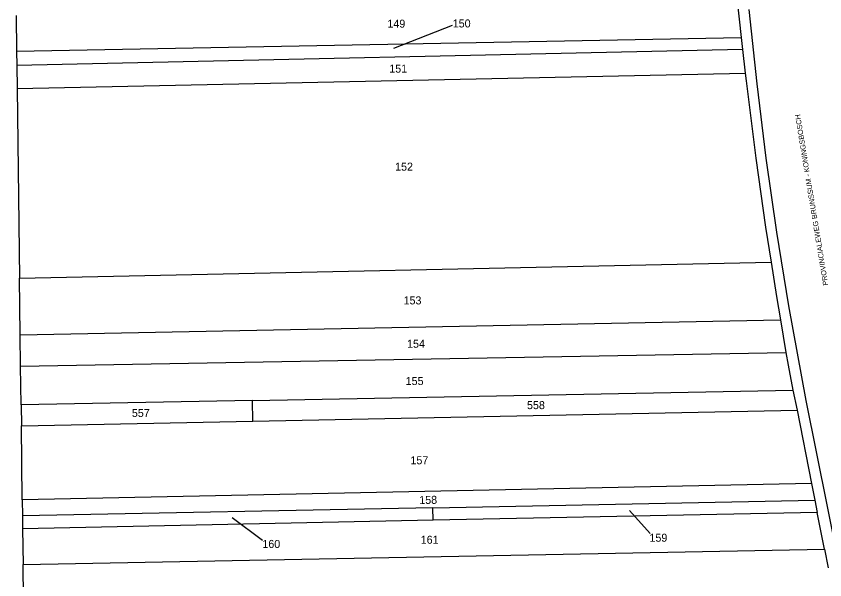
# Model space of a CAD drawing. Extents: x 191922 to 199923, y 328959 to 333350.
# Drawn here: x 195777.2 to 196050, y 331119.6 to 331309.5 of the extents above; entities that cross this region are included whole.
import ezdxf

# ---------------------------------------------------------------- set-up
doc = ezdxf.new("R2010")
doc.units = 0
for name, color, linetype in [('bouwvlak', 7, 'Continuous'), ('enkelbestemming', 7, 'Continuous'), ('Level 14', 7, 'Continuous'), ('Level 6', 7, 'Continuous'), ('Maatvoering_symbolen', 7, 'Continuous')]:
    doc.layers.add(name, color=color, linetype=linetype)

msp = doc.modelspace()

# ---------------------------------------------------------------- linework, layer by layer
at = {"layer": 'bouwvlak'}
for p, q in [((195924.28, 331306.35), (195904.48, 331298.59)), ((195991.09, 331135.25), (195984.11, 331142.97)), ((195860.32, 331132.87), (195850.15, 331140.45))]:
    msp.add_line(p, q, dxfattribs=at)
at = {"layer": 'Level 6'}
for p, q in [((196020.4, 331314.65), (196021.78, 331302.39)), ((195777.24, 331309.72), (195777.39, 331297.75)), ((196027.15, 331286.75), (196024.49, 331311.82)), ((195777.39, 331297.75), (196021.78, 331302.39)), ((196021.78, 331302.39), (196022.25, 331298.28)), ((196022.25, 331298.28), (195777.45, 331292.95)), ((196022.25, 331298.28), (196023.15, 331290.29)), ((195777.39, 331297.75), (195777.45, 331292.95)), ((195777.45, 331292.95), (195777.55, 331285.15)), ((195777.55, 331285.15), (196023.15, 331290.29)), ((196023.15, 331290.29), (196023.44, 331287.79)), ((196023.44, 331287.79), (196026.71, 331261.72)), ((195777.55, 331285.15), (195778.36, 331221.29)), ((196030.28, 331261.72), (196027.15, 331286.75)), ((196026.71, 331261.72), (196030.05, 331238.39)), ((196033.86, 331236.76), (196030.28, 331261.72)), ((196030.05, 331238.39), (196031.89, 331226.63)), ((196037.9, 331211.87), (196033.86, 331236.76)), ((195778.36, 331221.29), (196031.89, 331226.63)), ((196031.89, 331226.63), (196033.69, 331215.11)), ((195778.6, 331202.12), (195778.36, 331221.29)), ((196033.69, 331215.11), (196035.03, 331207.2)), ((196043.73, 331180.01), (196037.9, 331211.87)), ((195778.6, 331202.12), (196035.03, 331207.2)), ((196035.03, 331207.2), (196036.89, 331196.2)), ((195778.73, 331191.6), (195778.6, 331202.12)), ((195778.73, 331191.6), (196036.89, 331196.2)), ((196036.89, 331196.2), (196037.62, 331191.87)), ((195778.9, 331178.55), (195778.73, 331191.6)), ((196037.62, 331191.87), (196039.28, 331183.52)), ((195857, 331180.04), (196039.28, 331183.52)), ((196039.28, 331183.52), (196040.63, 331176.71)), ((195857, 331180.04), (195778.9, 331178.55)), ((195778.9, 331178.55), (195778.99, 331171.49)), ((195857.09, 331173.05), (195857, 331180.04)), ((196054.47, 331126.42), (196043.73, 331180.01)), ((195857.09, 331173.05), (196040.63, 331176.71)), ((196040.63, 331176.71), (196045.52, 331152.04)), ((195778.99, 331171.49), (195857.09, 331173.05)), ((195779.3, 331146.51), (195778.99, 331171.49)), ((196045.52, 331152.04), (195779.3, 331146.51)), ((196045.52, 331152.04), (196046.64, 331146.39)), ((195779.3, 331146.51), (195779.37, 331141.14)), ((195917.74, 331143.86), (196046.64, 331146.39)), ((196046.64, 331146.39), (196047.45, 331142.28)), ((195917.74, 331143.86), (195779.37, 331141.14)), ((195917.89, 331139.64), (195917.74, 331143.86)), ((195779.37, 331141.14), (195779.43, 331136.8)), ((196047.45, 331142.28), (195917.89, 331139.64)), ((196049.91, 331129.89), (196047.45, 331142.28)), ((195917.89, 331139.64), (195779.43, 331136.8)), ((195779.43, 331136.8), (195779.58, 331124.74)), ((195779.58, 331124.74), (196049.91, 331129.89)), ((196049.91, 331129.89), (196051.15, 331123.6)), ((195779.94, 331095.74), (195779.58, 331124.74))]:
    msp.add_line(p, q, dxfattribs=at)

# ---------------------------------------------------------------- texts
at = {"layer": 'enkelbestemming'}
for s, p in [('149', (195902.47, 331305.65)), ('150', (195924.51, 331305.73)), ('151', (195903.09, 331290.49)), ('152', (195905.06, 331257.46)), ('153', (195907.92, 331212.4)), ('154', (195909.1, 331197.79)), ('155', (195908.63, 331185.23)), ('558', (195949.56, 331177.11)), ('557', (195816.27, 331174.46)), ('157', (195910.24, 331158.52)), ('159', (195990.86, 331132.42)), ('160', (195860.29, 331130.33)), ('161', (195913.7, 331131.74))]:
    msp.add_text(s, height=2.7, rotation=0, dxfattribs=at).set_placement(p)
at = {"layer": 'Level 14'}
msp.add_text('158', height=2.7, rotation=0.9231, dxfattribs=at).set_placement((195913.22, 331145.11))
at = {"layer": 'Maatvoering_symbolen'}
msp.add_text('PROVINCIALEWEG BRUNSSUM - KONINGSBOSCH', height=1.75, rotation=99.3869, dxfattribs=at).set_placement((196051.19, 331218.92))

doc.saveas('drawing.dxf')
